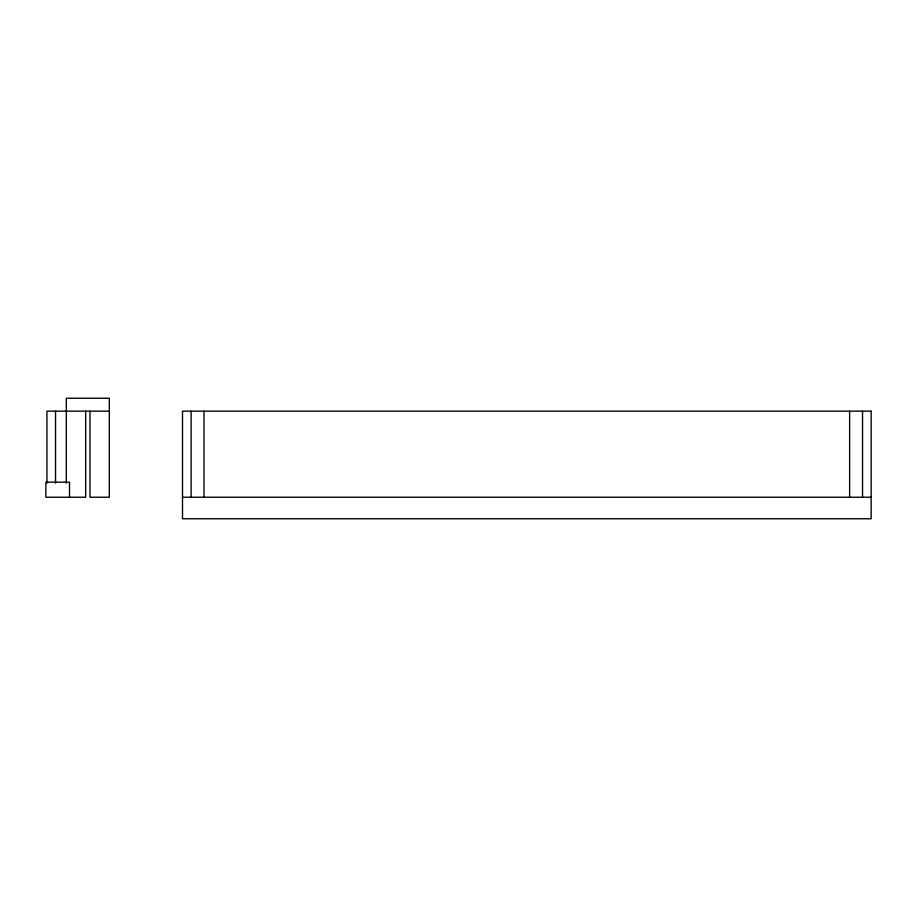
<?xml version="1.0" encoding="UTF-8"?>
<svg xmlns="http://www.w3.org/2000/svg" width="917" height="917" viewBox="0 0 917 917"><rect width="100%" height="100%" fill="white"/><g stroke="black" fill="none" stroke-linecap="round" stroke-linejoin="round"><path stroke-width="1.38" d="M109.329 411.16L46.927 411.16L46.927 483.121M182.506 497.232L871.15 497.232M862.542 411.16L862.542 497.232M849.635 411.16L849.635 497.232M204.021 411.16L204.021 497.232M191.114 411.16L191.114 497.232M89.969 411.16L89.969 497.232L109.329 497.232L109.329 398.242L66.299 398.242L66.299 483.121M85.659 411.16L85.659 497.232L45.85 497.232L45.85 482.17L69.52 482.17L69.52 497.232M55.536 411.16L55.536 483.121M871.15 411.16L182.506 411.16L182.506 518.758L871.15 518.758L871.15 411.16"/></g></svg>
